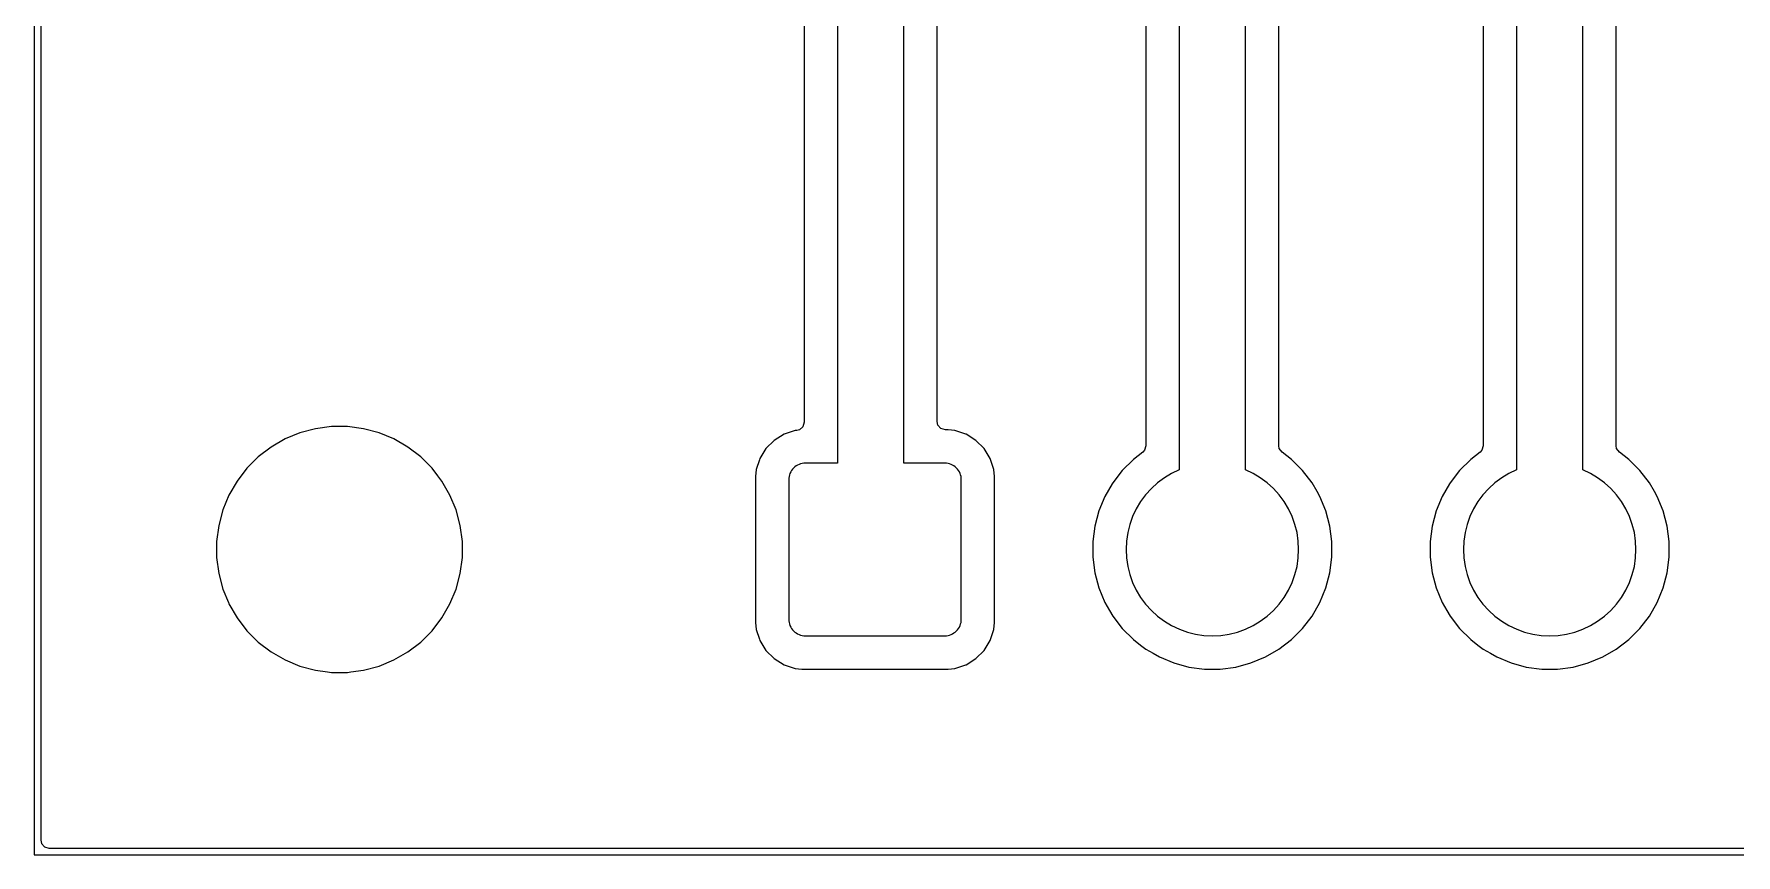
# Model space of a CAD drawing. Header units: metres. Extents: x 85.4 to 154.6, y -104.6 to -40.4.
# Drawn here: x 85.4 to 111.03, y -104.6 to -92.24 of the extents above; entities that cross this region are included whole.
import ezdxf

# ---------------------------------------------------------------- set-up
doc = ezdxf.new("R2010")
doc.units = ezdxf.units.M

msp = doc.modelspace()

# ---------------------------------------------------------------- linework, layer by layer
for points in [[(85.4, -40.401), (85.4, -104.599), (85.4, -104.6), (85.4, -104.6), (85.4, -104.6), (85.4, -104.6), (85.4, -104.6), (85.4, -104.6), (85.4, -104.6), (85.4, -104.6), (85.4, -104.6), (85.4, -104.6), (85.4, -104.6), (85.4, -104.6), (85.4, -104.6), (85.4, -104.6), (85.4, -104.6), (85.4, -104.6), (85.4, -104.6), (85.4, -104.6), (85.4, -104.6), (85.4, -104.6), (85.4, -104.6), (85.4, -104.6), (85.4, -104.6), (85.4, -104.6), (85.4, -104.6), (85.4, -104.6), (85.4, -104.6), (85.4, -104.6), (85.4, -104.6), (85.4, -104.6), (85.4, -104.6), (85.4, -104.6), (85.4, -104.6), (85.4, -104.6), (85.4, -104.6), (85.4, -104.6), (85.4, -104.6), (85.4, -104.6), (85.4, -104.6), (85.4, -104.6), (85.4, -104.6), (85.4, -104.6), (85.4, -104.6), (85.4, -104.6), (85.4, -104.6), (85.4, -104.6), (85.4, -104.6), (85.4, -104.6), (85.4, -104.6), (85.4, -104.6), (85.4, -104.6), (85.4, -104.6), (85.4, -104.6), (85.4, -104.6), (85.4, -104.6), (85.4, -104.6), (85.4, -104.6), (85.4, -104.6), (85.4, -104.6), (85.4, -104.6), (85.4, -104.6), (85.4, -104.6), (85.4, -104.6), (85.401, -104.6), (154.599, -104.6)], [(85.501, -40.625), (85.501, -104.375), (85.512, -104.427), (85.558, -104.479), (85.625, -104.499), (154.375, -104.499), (154.427, -104.488), (154.479, -104.442), (154.499, -104.375), (154.499, -40.625), (154.488, -40.573), (154.442, -40.521), (154.375, -40.501), (85.625, -40.501), (85.573, -40.512), (85.521, -40.558), (85.501, -40.625)], [(107.224, -88.191), (107.224, -98.437), (107.204, -98.504), (107.176, -98.535), (107.035, -98.643), (107.035, -98.643), (107.035, -98.643), (107.035, -98.643), (107.035, -98.643), (107.035, -98.643), (107.035, -98.643), (107.035, -98.643), (107.035, -98.643), (107.035, -98.643), (107.035, -98.643), (107.035, -98.643), (107.035, -98.643), (107.035, -98.643), (107.035, -98.643), (107.035, -98.643), (106.868, -98.81), (106.868, -98.81), (106.868, -98.81), (106.868, -98.81), (106.868, -98.81), (106.868, -98.81), (106.868, -98.81), (106.868, -98.81), (106.868, -98.81), (106.868, -98.81), (106.868, -98.81), (106.868, -98.81), (106.868, -98.81), (106.868, -98.81), (106.868, -98.81), (106.868, -98.81), (106.724, -98.997), (106.724, -98.997), (106.724, -98.997), (106.724, -98.997), (106.724, -98.997), (106.724, -98.997), (106.724, -98.997), (106.724, -98.997), (106.724, -98.997), (106.724, -98.997), (106.724, -98.997), (106.724, -98.997), (106.724, -98.997), (106.724, -98.997), (106.724, -98.997), (106.724, -98.997), (106.724, -98.997), (106.724, -98.997), (106.724, -98.997), (106.724, -98.997), (106.717, -99.011), (106.606, -99.202), (106.606, -99.202), (106.606, -99.202), (106.606, -99.202), (106.606, -99.202), (106.606, -99.202), (106.606, -99.202), (106.606, -99.202), (106.606, -99.202), (106.606, -99.202), (106.606, -99.202), (106.606, -99.202), (106.606, -99.202), (106.606, -99.202), (106.606, -99.202), (106.516, -99.42), (106.516, -99.42), (106.516, -99.42), (106.516, -99.42), (106.516, -99.42), (106.516, -99.42), (106.516, -99.42), (106.516, -99.42), (106.455, -99.648), (106.455, -99.648), (106.455, -99.648), (106.455, -99.648), (106.455, -99.648), (106.455, -99.648), (106.455, -99.648), (106.455, -99.648), (106.424, -99.882), (106.424, -99.882), (106.424, -99.882), (106.424, -99.882), (106.424, -99.882), (106.424, -99.882), (106.424, -99.882), (106.424, -99.882), (106.424, -99.882), (106.424, -99.882), (106.424, -99.882), (106.424, -99.882), (106.424, -99.882), (106.424, -99.882), (106.424, -99.882), (106.424, -99.882), (106.424, -100.118), (106.424, -100.118), (106.424, -100.118), (106.424, -100.118), (106.424, -100.118), (106.424, -100.118), (106.424, -100.118), (106.424, -100.118), (106.424, -100.118), (106.424, -100.118), (106.424, -100.118), (106.424, -100.118), (106.424, -100.118), (106.424, -100.118), (106.424, -100.118), (106.424, -100.118), (106.455, -100.352), (106.455, -100.352), (106.455, -100.352), (106.455, -100.352), (106.455, -100.352), (106.455, -100.352), (106.455, -100.352), (106.455, -100.352), (106.516, -100.58), (106.516, -100.58), (106.516, -100.58), (106.516, -100.58), (106.516, -100.58), (106.516, -100.58), (106.516, -100.58), (106.516, -100.58), (106.606, -100.798), (106.606, -100.798), (106.606, -100.798), (106.606, -100.798), (106.606, -100.798), (106.606, -100.798), (106.606, -100.798), (106.606, -100.798), (106.606, -100.798), (106.606, -100.798), (106.606, -100.798), (106.606, -100.798), (106.606, -100.798), (106.606, -100.798), (106.606, -100.798), (106.677, -100.921), (106.724, -101.003), (106.724, -101.003), (106.724, -101.003), (106.724, -101.003), (106.724, -101.003), (106.724, -101.003), (106.724, -101.003), (106.724, -101.003), (106.724, -101.003), (106.724, -101.003), (106.724, -101.003), (106.724, -101.003), (106.724, -101.003), (106.724, -101.003), (106.724, -101.003), (106.868, -101.19), (106.868, -101.19), (106.868, -101.19), (106.868, -101.19), (106.868, -101.19), (106.868, -101.19), (106.868, -101.19), (106.868, -101.19), (106.868, -101.19), (106.868, -101.19), (106.868, -101.19), (106.868, -101.19), (106.868, -101.19), (106.868, -101.19), (106.868, -101.19), (106.868, -101.19), (107.035, -101.357), (107.035, -101.357), (107.035, -101.357), (107.035, -101.357), (107.035, -101.357), (107.035, -101.357), (107.035, -101.357), (107.035, -101.357), (107.035, -101.357), (107.035, -101.357), (107.035, -101.357), (107.035, -101.357), (107.035, -101.357), (107.035, -101.357), (107.035, -101.357), (107.035, -101.357), (107.145, -101.441), (107.222, -101.501), (107.222, -101.501), (107.222, -101.501), (107.222, -101.501), (107.222, -101.501), (107.222, -101.501), (107.222, -101.501), (107.222, -101.501), (107.331, -101.563), (107.427, -101.619), (107.427, -101.619), (107.427, -101.619), (107.427, -101.619), (107.427, -101.619), (107.427, -101.619), (107.427, -101.619), (107.427, -101.619), (107.427, -101.619), (107.427, -101.619), (107.427, -101.619), (107.645, -101.709), (107.645, -101.709), (107.645, -101.709), (107.645, -101.709), (107.645, -101.709), (107.645, -101.709), (107.645, -101.709), (107.645, -101.709), (107.873, -101.77), (107.873, -101.77), (107.873, -101.77), (107.873, -101.77), (107.873, -101.77), (107.873, -101.77), (107.873, -101.77), (107.873, -101.77), (108.107, -101.801), (108.107, -101.801), (108.107, -101.801), (108.107, -101.801), (108.107, -101.801), (108.107, -101.801), (108.107, -101.801), (108.107, -101.801), (108.343, -101.801), (108.343, -101.801), (108.343, -101.801), (108.343, -101.801), (108.343, -101.801), (108.343, -101.801), (108.343, -101.801), (108.343, -101.801), (108.577, -101.77), (108.577, -101.77), (108.577, -101.77), (108.577, -101.77), (108.577, -101.77), (108.577, -101.77), (108.577, -101.77), (108.577, -101.77), (108.805, -101.709), (108.805, -101.709), (108.805, -101.709), (108.805, -101.709), (108.805, -101.709), (108.805, -101.709), (108.805, -101.709), (108.805, -101.709), (109.023, -101.619), (109.023, -101.619), (109.023, -101.619), (109.023, -101.619), (109.023, -101.619), (109.023, -101.619), (109.023, -101.619), (109.023, -101.619), (109.228, -101.501), (109.228, -101.501), (109.228, -101.501), (109.228, -101.501), (109.228, -101.501), (109.228, -101.501), (109.228, -101.501), (109.228, -101.501), (109.415, -101.357), (109.415, -101.357), (109.415, -101.357), (109.415, -101.357), (109.415, -101.357), (109.415, -101.357), (109.415, -101.357), (109.415, -101.357), (109.582, -101.19), (109.582, -101.19), (109.582, -101.19), (109.582, -101.19), (109.582, -101.19), (109.582, -101.19), (109.582, -101.19), (109.582, -101.19), (109.726, -101.003), (109.726, -101.003), (109.726, -101.003), (109.726, -101.003), (109.726, -101.003), (109.726, -101.003), (109.726, -101.003), (109.726, -101.003), (109.844, -100.798), (109.844, -100.798), (109.844, -100.798), (109.844, -100.798), (109.844, -100.798), (109.844, -100.798), (109.844, -100.798), (109.844, -100.798), (109.934, -100.58), (109.934, -100.58), (109.934, -100.58), (109.934, -100.58), (109.934, -100.58), (109.934, -100.58), (109.934, -100.58), (109.934, -100.58), (109.995, -100.352), (109.995, -100.352), (109.995, -100.352), (109.995, -100.352), (109.995, -100.352), (109.995, -100.352), (109.995, -100.352), (109.995, -100.352), (110.026, -100.118), (110.026, -100.118), (110.026, -100.118), (110.026, -100.118), (110.026, -100.118), (110.026, -100.118), (110.026, -100.118), (110.026, -100.118), (110.026, -99.882), (110.026, -99.882), (110.026, -99.882), (110.026, -99.882), (110.026, -99.882), (110.026, -99.882), (110.026, -99.882), (110.026, -99.882), (109.995, -99.648), (109.995, -99.648), (109.995, -99.648), (109.995, -99.648), (109.995, -99.648), (109.995, -99.648), (109.995, -99.648), (109.995, -99.648), (109.934, -99.42), (109.934, -99.42), (109.934, -99.42), (109.934, -99.42), (109.934, -99.42), (109.934, -99.42), (109.934, -99.42), (109.934, -99.42), (109.844, -99.202), (109.844, -99.202), (109.844, -99.202), (109.844, -99.202), (109.844, -99.202), (109.844, -99.202), (109.844, -99.202), (109.844, -99.202), (109.844, -99.202), (109.844, -99.202), (109.802, -99.129), (109.726, -98.997), (109.726, -98.997), (109.726, -98.997), (109.726, -98.997), (109.726, -98.997), (109.726, -98.997), (109.726, -98.997), (109.726, -98.997), (109.582, -98.81), (109.582, -98.81), (109.582, -98.81), (109.582, -98.81), (109.582, -98.81), (109.582, -98.81), (109.582, -98.81), (109.582, -98.81), (109.582, -98.81), (109.582, -98.81), (109.582, -98.81), (109.582, -98.81), (109.582, -98.81), (109.582, -98.81), (109.582, -98.81), (109.415, -98.643), (109.415, -98.643), (109.415, -98.643), (109.415, -98.643), (109.415, -98.643), (109.415, -98.643), (109.415, -98.643), (109.415, -98.643), (109.415, -98.643), (109.415, -98.643), (109.415, -98.643), (109.415, -98.643), (109.415, -98.643), (109.415, -98.643), (109.415, -98.643), (109.415, -98.643), (109.274, -98.535), (109.233, -98.479), (109.226, -98.437), (109.226, -87.626)], [(107.725, -87.932), (107.725, -98.8), (107.725, -98.8), (107.725, -98.8), (107.725, -98.8), (107.725, -98.8), (107.725, -98.8), (107.725, -98.8), (107.725, -98.8), (107.725, -98.8), (107.725, -98.8), (107.725, -98.8), (107.725, -98.8), (107.725, -98.8), (107.725, -98.8), (107.725, -98.8), (107.725, -98.8), (107.725, -98.8), (107.725, -98.8), (107.725, -98.8), (107.725, -98.8), (107.725, -98.8), (107.725, -98.8), (107.725, -98.8), (107.725, -98.8), (107.725, -98.8), (107.725, -98.8), (107.725, -98.8), (107.725, -98.8), (107.725, -98.8), (107.725, -98.8), (107.725, -98.8), (107.725, -98.8), (107.725, -98.8), (107.725, -98.801), (107.725, -98.801), (107.725, -98.801), (107.725, -98.801), (107.725, -98.801), (107.725, -98.801), (107.725, -98.801), (107.725, -98.801), (107.725, -98.801), (107.725, -98.801), (107.725, -98.801), (107.725, -98.801), (107.725, -98.801), (107.725, -98.801), (107.725, -98.801), (107.725, -98.801), (107.725, -98.801), (107.725, -98.801), (107.725, -98.801), (107.725, -98.801), (107.725, -98.801), (107.725, -98.801), (107.725, -98.801), (107.725, -98.801), (107.725, -98.801), (107.725, -98.801), (107.725, -98.801), (107.725, -98.801), (107.725, -98.801), (107.725, -98.801), (107.725, -98.801), (107.725, -98.801), (107.725, -98.801), (107.725, -98.801), (107.725, -98.801), (107.725, -98.801), (107.725, -98.801), (107.725, -98.801), (107.725, -98.801), (107.725, -98.801), (107.725, -98.801), (107.612, -98.854), (107.503, -98.92), (107.401, -98.995), (107.306, -99.081), (107.22, -99.176), (107.145, -99.278), (107.079, -99.387), (107.024, -99.503), (106.981, -99.623), (106.95, -99.746), (106.932, -99.873), (106.926, -100), (106.932, -100.127), (106.95, -100.254), (106.981, -100.377), (107.024, -100.497), (107.079, -100.613), (107.145, -100.722), (107.22, -100.824), (107.306, -100.919), (107.401, -101.005), (107.503, -101.08), (107.612, -101.146), (107.728, -101.201), (107.848, -101.244), (107.971, -101.275), (108.098, -101.293), (108.225, -101.299), (108.352, -101.293), (108.479, -101.275), (108.602, -101.244), (108.722, -101.201), (108.838, -101.146), (108.947, -101.08), (109.049, -101.005), (109.144, -100.919), (109.23, -100.824), (109.305, -100.722), (109.371, -100.613), (109.426, -100.497), (109.469, -100.377), (109.5, -100.254), (109.518, -100.127), (109.524, -100), (109.518, -99.873), (109.5, -99.746), (109.469, -99.623), (109.426, -99.503), (109.371, -99.387), (109.305, -99.278), (109.23, -99.176), (109.144, -99.081), (109.049, -98.995), (108.947, -98.92), (108.838, -98.854), (108.725, -98.801), (108.725, -98.801), (108.725, -98.801), (108.725, -98.801), (108.725, -98.801), (108.725, -98.801), (108.725, -98.801), (108.725, -98.801), (108.725, -98.801), (108.725, -98.801), (108.725, -98.801), (108.725, -98.801), (108.725, -98.801), (108.725, -98.801), (108.725, -98.801), (108.725, -98.801), (108.725, -98.801), (108.725, -98.801), (108.725, -98.801), (108.725, -98.801), (108.725, -98.801), (108.725, -98.801), (108.725, -98.801), (108.725, -98.801), (108.725, -98.801), (108.725, -98.801), (108.725, -98.801), (108.725, -98.801), (108.725, -98.801), (108.725, -98.801), (108.725, -98.801), (108.725, -98.801), (108.725, -98.801), (108.725, -98.801), (108.725, -98.801), (108.725, -98.801), (108.725, -98.801), (108.725, -98.801), (108.725, -98.801), (108.725, -98.801), (108.725, -98.801), (108.725, -98.8), (108.725, -98.8), (108.725, -98.8), (108.725, -98.8), (108.725, -98.8), (108.725, -98.8), (108.725, -98.8), (108.725, -98.8), (108.725, -98.8), (108.725, -98.8), (108.725, -98.8), (108.725, -98.8), (108.725, -98.8), (108.725, -98.8), (108.725, -98.8), (108.725, -98.8), (108.725, -98.8), (108.725, -98.8), (108.725, -98.8), (108.725, -98.8), (108.725, -98.8), (108.725, -98.8), (108.725, -98.8), (108.725, -98.8), (108.725, -98.8), (108.725, -98.8), (108.725, -98.8), (108.725, -98.8), (108.725, -98.8), (108.725, -98.8), (108.725, -98.8), (108.725, -98.8), (108.725, -98.8), (108.725, -87.725)], [(102.144, -88.611), (102.144, -98.437), (102.124, -98.504), (102.096, -98.535), (101.955, -98.643), (101.955, -98.643), (101.955, -98.643), (101.955, -98.643), (101.955, -98.643), (101.955, -98.643), (101.955, -98.643), (101.955, -98.643), (101.955, -98.643), (101.955, -98.643), (101.955, -98.643), (101.955, -98.643), (101.955, -98.643), (101.955, -98.643), (101.955, -98.643), (101.955, -98.643), (101.788, -98.81), (101.788, -98.81), (101.788, -98.81), (101.788, -98.81), (101.788, -98.81), (101.788, -98.81), (101.788, -98.81), (101.788, -98.81), (101.788, -98.81), (101.788, -98.81), (101.788, -98.81), (101.788, -98.81), (101.788, -98.81), (101.788, -98.81), (101.788, -98.81), (101.788, -98.81), (101.644, -98.997), (101.644, -98.997), (101.644, -98.997), (101.644, -98.997), (101.644, -98.997), (101.644, -98.997), (101.644, -98.997), (101.644, -98.997), (101.644, -98.997), (101.644, -98.997), (101.644, -98.997), (101.644, -98.997), (101.644, -98.997), (101.644, -98.997), (101.644, -98.997), (101.644, -98.997), (101.644, -98.997), (101.644, -98.997), (101.644, -98.997), (101.644, -98.997), (101.637, -99.011), (101.526, -99.202), (101.526, -99.202), (101.526, -99.202), (101.526, -99.202), (101.526, -99.202), (101.526, -99.202), (101.526, -99.202), (101.526, -99.202), (101.526, -99.202), (101.526, -99.202), (101.526, -99.202), (101.526, -99.202), (101.526, -99.202), (101.526, -99.202), (101.526, -99.202), (101.436, -99.42), (101.436, -99.42), (101.436, -99.42), (101.436, -99.42), (101.436, -99.42), (101.436, -99.42), (101.436, -99.42), (101.436, -99.42), (101.375, -99.648), (101.375, -99.648), (101.375, -99.648), (101.375, -99.648), (101.375, -99.648), (101.375, -99.648), (101.375, -99.648), (101.375, -99.648), (101.344, -99.882), (101.344, -99.882), (101.344, -99.882), (101.344, -99.882), (101.344, -99.882), (101.344, -99.882), (101.344, -99.882), (101.344, -99.882), (101.344, -99.882), (101.344, -99.882), (101.344, -99.882), (101.344, -99.882), (101.344, -99.882), (101.344, -99.882), (101.344, -99.882), (101.344, -99.882), (101.344, -100.118), (101.344, -100.118), (101.344, -100.118), (101.344, -100.118), (101.344, -100.118), (101.344, -100.118), (101.344, -100.118), (101.344, -100.118), (101.344, -100.118), (101.344, -100.118), (101.344, -100.118), (101.344, -100.118), (101.344, -100.118), (101.344, -100.118), (101.344, -100.118), (101.344, -100.118), (101.375, -100.352), (101.375, -100.352), (101.375, -100.352), (101.375, -100.352), (101.375, -100.352), (101.375, -100.352), (101.375, -100.352), (101.375, -100.352), (101.436, -100.58), (101.436, -100.58), (101.436, -100.58), (101.436, -100.58), (101.436, -100.58), (101.436, -100.58), (101.436, -100.58), (101.436, -100.58), (101.526, -100.798), (101.526, -100.798), (101.526, -100.798), (101.526, -100.798), (101.526, -100.798), (101.526, -100.798), (101.526, -100.798), (101.526, -100.798), (101.526, -100.798), (101.526, -100.798), (101.526, -100.798), (101.526, -100.798), (101.526, -100.798), (101.526, -100.798), (101.526, -100.798), (101.597, -100.921), (101.644, -101.003), (101.644, -101.003), (101.644, -101.003), (101.644, -101.003), (101.644, -101.003), (101.644, -101.003), (101.644, -101.003), (101.644, -101.003), (101.644, -101.003), (101.644, -101.003), (101.644, -101.003), (101.644, -101.003), (101.644, -101.003), (101.644, -101.003), (101.644, -101.003), (101.788, -101.19), (101.788, -101.19), (101.788, -101.19), (101.788, -101.19), (101.788, -101.19), (101.788, -101.19), (101.788, -101.19), (101.788, -101.19), (101.788, -101.19), (101.788, -101.19), (101.788, -101.19), (101.788, -101.19), (101.788, -101.19), (101.788, -101.19), (101.788, -101.19), (101.788, -101.19), (101.955, -101.357), (101.955, -101.357), (101.955, -101.357), (101.955, -101.357), (101.955, -101.357), (101.955, -101.357), (101.955, -101.357), (101.955, -101.357), (101.955, -101.357), (101.955, -101.357), (101.955, -101.357), (101.955, -101.357), (101.955, -101.357), (101.955, -101.357), (101.955, -101.357), (101.955, -101.357), (102.065, -101.441), (102.142, -101.501), (102.142, -101.501), (102.142, -101.501), (102.142, -101.501), (102.142, -101.501), (102.142, -101.501), (102.142, -101.501), (102.142, -101.501), (102.251, -101.563), (102.347, -101.619), (102.347, -101.619), (102.347, -101.619), (102.347, -101.619), (102.347, -101.619), (102.347, -101.619), (102.347, -101.619), (102.347, -101.619), (102.347, -101.619), (102.347, -101.619), (102.347, -101.619), (102.565, -101.709), (102.565, -101.709), (102.565, -101.709), (102.565, -101.709), (102.565, -101.709), (102.565, -101.709), (102.565, -101.709), (102.565, -101.709), (102.793, -101.77), (102.793, -101.77), (102.793, -101.77), (102.793, -101.77), (102.793, -101.77), (102.793, -101.77), (102.793, -101.77), (102.793, -101.77), (103.027, -101.801), (103.027, -101.801), (103.027, -101.801), (103.027, -101.801), (103.027, -101.801), (103.027, -101.801), (103.027, -101.801), (103.027, -101.801), (103.263, -101.801), (103.263, -101.801), (103.263, -101.801), (103.263, -101.801), (103.263, -101.801), (103.263, -101.801), (103.263, -101.801), (103.263, -101.801), (103.497, -101.77), (103.497, -101.77), (103.497, -101.77), (103.497, -101.77), (103.497, -101.77), (103.497, -101.77), (103.497, -101.77), (103.497, -101.77), (103.725, -101.709), (103.725, -101.709), (103.725, -101.709), (103.725, -101.709), (103.725, -101.709), (103.725, -101.709), (103.725, -101.709), (103.725, -101.709), (103.943, -101.619), (103.943, -101.619), (103.943, -101.619), (103.943, -101.619), (103.943, -101.619), (103.943, -101.619), (103.943, -101.619), (103.943, -101.619), (104.148, -101.501), (104.148, -101.501), (104.148, -101.501), (104.148, -101.501), (104.148, -101.501), (104.148, -101.501), (104.148, -101.501), (104.148, -101.501), (104.335, -101.357), (104.335, -101.357), (104.335, -101.357), (104.335, -101.357), (104.335, -101.357), (104.335, -101.357), (104.335, -101.357), (104.335, -101.357), (104.502, -101.19), (104.502, -101.19), (104.502, -101.19), (104.502, -101.19), (104.502, -101.19), (104.502, -101.19), (104.502, -101.19), (104.502, -101.19), (104.646, -101.003), (104.646, -101.003), (104.646, -101.003), (104.646, -101.003), (104.646, -101.003), (104.646, -101.003), (104.646, -101.003), (104.646, -101.003), (104.764, -100.798), (104.764, -100.798), (104.764, -100.798), (104.764, -100.798), (104.764, -100.798), (104.764, -100.798), (104.764, -100.798), (104.764, -100.798), (104.854, -100.58), (104.854, -100.58), (104.854, -100.58), (104.854, -100.58), (104.854, -100.58), (104.854, -100.58), (104.854, -100.58), (104.854, -100.58), (104.915, -100.352), (104.915, -100.352), (104.915, -100.352), (104.915, -100.352), (104.915, -100.352), (104.915, -100.352), (104.915, -100.352), (104.915, -100.352), (104.946, -100.118), (104.946, -100.118), (104.946, -100.118), (104.946, -100.118), (104.946, -100.118), (104.946, -100.118), (104.946, -100.118), (104.946, -100.118), (104.946, -99.882), (104.946, -99.882), (104.946, -99.882), (104.946, -99.882), (104.946, -99.882), (104.946, -99.882), (104.946, -99.882), (104.946, -99.882), (104.915, -99.648), (104.915, -99.648), (104.915, -99.648), (104.915, -99.648), (104.915, -99.648), (104.915, -99.648), (104.915, -99.648), (104.915, -99.648), (104.854, -99.42), (104.854, -99.42), (104.854, -99.42), (104.854, -99.42), (104.854, -99.42), (104.854, -99.42), (104.854, -99.42), (104.854, -99.42), (104.764, -99.202), (104.764, -99.202), (104.764, -99.202), (104.764, -99.202), (104.764, -99.202), (104.764, -99.202), (104.764, -99.202), (104.764, -99.202), (104.764, -99.202), (104.764, -99.202), (104.722, -99.129), (104.646, -98.997), (104.646, -98.997), (104.646, -98.997), (104.646, -98.997), (104.646, -98.997), (104.646, -98.997), (104.646, -98.997), (104.646, -98.997), (104.502, -98.81), (104.502, -98.81), (104.502, -98.81), (104.502, -98.81), (104.502, -98.81), (104.502, -98.81), (104.502, -98.81), (104.502, -98.81), (104.502, -98.81), (104.502, -98.81), (104.502, -98.81), (104.502, -98.81), (104.502, -98.81), (104.502, -98.81), (104.502, -98.81), (104.335, -98.643), (104.335, -98.643), (104.335, -98.643), (104.335, -98.643), (104.335, -98.643), (104.335, -98.643), (104.335, -98.643), (104.335, -98.643), (104.335, -98.643), (104.335, -98.643), (104.335, -98.643), (104.335, -98.643), (104.335, -98.643), (104.335, -98.643), (104.335, -98.643), (104.335, -98.643), (104.194, -98.535), (104.153, -98.479), (104.146, -98.437), (104.146, -88.046)], [(102.645, -88.352), (102.645, -98.8), (102.645, -98.8), (102.645, -98.8), (102.645, -98.8), (102.645, -98.8), (102.645, -98.8), (102.645, -98.8), (102.645, -98.8), (102.645, -98.8), (102.645, -98.8), (102.645, -98.8), (102.645, -98.8), (102.645, -98.8), (102.645, -98.8), (102.645, -98.8), (102.645, -98.8), (102.645, -98.8), (102.645, -98.8), (102.645, -98.8), (102.645, -98.8), (102.645, -98.8), (102.645, -98.8), (102.645, -98.8), (102.645, -98.8), (102.645, -98.8), (102.645, -98.8), (102.645, -98.8), (102.645, -98.8), (102.645, -98.8), (102.645, -98.8), (102.645, -98.8), (102.645, -98.8), (102.645, -98.8), (102.645, -98.801), (102.645, -98.801), (102.645, -98.801), (102.645, -98.801), (102.645, -98.801), (102.645, -98.801), (102.645, -98.801), (102.645, -98.801), (102.645, -98.801), (102.645, -98.801), (102.645, -98.801), (102.645, -98.801), (102.645, -98.801), (102.645, -98.801), (102.645, -98.801), (102.645, -98.801), (102.645, -98.801), (102.645, -98.801), (102.645, -98.801), (102.645, -98.801), (102.645, -98.801), (102.645, -98.801), (102.645, -98.801), (102.645, -98.801), (102.645, -98.801), (102.645, -98.801), (102.645, -98.801), (102.645, -98.801), (102.645, -98.801), (102.645, -98.801), (102.645, -98.801), (102.645, -98.801), (102.645, -98.801), (102.645, -98.801), (102.645, -98.801), (102.645, -98.801), (102.645, -98.801), (102.645, -98.801), (102.645, -98.801), (102.645, -98.801), (102.645, -98.801), (102.532, -98.854), (102.423, -98.92), (102.321, -98.995), (102.226, -99.081), (102.14, -99.176), (102.065, -99.278), (101.999, -99.387), (101.944, -99.503), (101.901, -99.623), (101.87, -99.746), (101.852, -99.873), (101.846, -100), (101.852, -100.127), (101.87, -100.254), (101.901, -100.377), (101.944, -100.497), (101.999, -100.613), (102.065, -100.722), (102.14, -100.824), (102.226, -100.919), (102.321, -101.005), (102.423, -101.08), (102.532, -101.146), (102.648, -101.201), (102.768, -101.244), (102.891, -101.275), (103.018, -101.293), (103.145, -101.299), (103.272, -101.293), (103.399, -101.275), (103.522, -101.244), (103.642, -101.201), (103.758, -101.146), (103.867, -101.08), (103.969, -101.005), (104.064, -100.919), (104.15, -100.824), (104.225, -100.722), (104.291, -100.613), (104.346, -100.497), (104.389, -100.377), (104.42, -100.254), (104.438, -100.127), (104.444, -100), (104.438, -99.873), (104.42, -99.746), (104.389, -99.623), (104.346, -99.503), (104.291, -99.387), (104.225, -99.278), (104.15, -99.176), (104.064, -99.081), (103.969, -98.995), (103.867, -98.92), (103.758, -98.854), (103.645, -98.801), (103.645, -98.801), (103.645, -98.801), (103.645, -98.801), (103.645, -98.801), (103.645, -98.801), (103.645, -98.801), (103.645, -98.801), (103.645, -98.801), (103.645, -98.801), (103.645, -98.801), (103.645, -98.801), (103.645, -98.801), (103.645, -98.801), (103.645, -98.801), (103.645, -98.801), (103.645, -98.801), (103.645, -98.801), (103.645, -98.801), (103.645, -98.801), (103.645, -98.801), (103.645, -98.801), (103.645, -98.801), (103.645, -98.801), (103.645, -98.801), (103.645, -98.801), (103.645, -98.801), (103.645, -98.801), (103.645, -98.801), (103.645, -98.801), (103.645, -98.801), (103.645, -98.801), (103.645, -98.801), (103.645, -98.801), (103.645, -98.801), (103.645, -98.801), (103.645, -98.801), (103.645, -98.801), (103.645, -98.801), (103.645, -98.801), (103.645, -98.801), (103.645, -98.8), (103.645, -98.8), (103.645, -98.8), (103.645, -98.8), (103.645, -98.8), (103.645, -98.8), (103.645, -98.8), (103.645, -98.8), (103.645, -98.8), (103.645, -98.8), (103.645, -98.8), (103.645, -98.8), (103.645, -98.8), (103.645, -98.8), (103.645, -98.8), (103.645, -98.8), (103.645, -98.8), (103.645, -98.8), (103.645, -98.8), (103.645, -98.8), (103.645, -98.8), (103.645, -98.8), (103.645, -98.8), (103.645, -98.8), (103.645, -98.8), (103.645, -98.8), (103.645, -98.8), (103.645, -98.8), (103.645, -98.8), (103.645, -98.8), (103.645, -98.8), (103.645, -98.8), (103.645, -98.8), (103.645, -88.145)], [(96.999, -89.466), (96.999, -98.084), (96.979, -98.151), (96.927, -98.196), (96.888, -98.207), (96.862, -98.21), (96.862, -98.21), (96.862, -98.21), (96.862, -98.21), (96.862, -98.21), (96.862, -98.21), (96.862, -98.21), (96.862, -98.21), (96.862, -98.21), (96.862, -98.21), (96.862, -98.21), (96.862, -98.21), (96.862, -98.21), (96.862, -98.21), (96.862, -98.21), (96.696, -98.265), (96.695, -98.265), (96.695, -98.265), (96.695, -98.265), (96.695, -98.265), (96.695, -98.265), (96.695, -98.265), (96.695, -98.265), (96.695, -98.265), (96.695, -98.265), (96.695, -98.265), (96.695, -98.265), (96.695, -98.265), (96.695, -98.265), (96.695, -98.265), (96.695, -98.265), (96.695, -98.265), (96.695, -98.265), (96.695, -98.265), (96.695, -98.265), (96.695, -98.265), (96.695, -98.265), (96.546, -98.357), (96.546, -98.357), (96.546, -98.357), (96.546, -98.357), (96.546, -98.357), (96.546, -98.357), (96.546, -98.357), (96.546, -98.357), (96.546, -98.357), (96.546, -98.357), (96.546, -98.357), (96.546, -98.357), (96.546, -98.357), (96.546, -98.357), (96.422, -98.481), (96.422, -98.481), (96.422, -98.481), (96.422, -98.481), (96.422, -98.481), (96.422, -98.481), (96.422, -98.481), (96.422, -98.481), (96.422, -98.481), (96.422, -98.481), (96.422, -98.481), (96.422, -98.481), (96.422, -98.481), (96.422, -98.481), (96.33, -98.63), (96.33, -98.63), (96.33, -98.63), (96.33, -98.63), (96.33, -98.63), (96.33, -98.63), (96.33, -98.63), (96.33, -98.63), (96.33, -98.63), (96.33, -98.63), (96.33, -98.63), (96.33, -98.631), (96.33, -98.631), (96.33, -98.631), (96.33, -98.631), (96.33, -98.631), (96.33, -98.631), (96.33, -98.631), (96.33, -98.631), (96.33, -98.631), (96.33, -98.631), (96.33, -98.631), (96.323, -98.65), (96.275, -98.797), (96.275, -98.797), (96.275, -98.797), (96.275, -98.797), (96.275, -98.797), (96.275, -98.797), (96.275, -98.797), (96.275, -98.797), (96.275, -98.797), (96.275, -98.797), (96.275, -98.797), (96.275, -98.797), (96.275, -98.797), (96.275, -98.797), (96.275, -98.797), (96.264, -98.9), (96.264, -98.9), (96.264, -98.9), (96.264, -98.9), (96.264, -98.9), (96.264, -98.9), (96.264, -98.9), (96.264, -98.9), (96.264, -101.1), (96.264, -101.1), (96.264, -101.1), (96.264, -101.1), (96.264, -101.1), (96.264, -101.1), (96.264, -101.1), (96.264, -101.1), (96.264, -101.1), (96.264, -101.1), (96.264, -101.1), (96.264, -101.1), (96.264, -101.1), (96.264, -101.1), (96.264, -101.1), (96.275, -101.203), (96.275, -101.203), (96.275, -101.203), (96.275, -101.203), (96.275, -101.203), (96.275, -101.203), (96.275, -101.203), (96.275, -101.203), (96.275, -101.203), (96.275, -101.203), (96.275, -101.203), (96.275, -101.203), (96.275, -101.203), (96.275, -101.203), (96.275, -101.203), (96.323, -101.35), (96.33, -101.369), (96.33, -101.37), (96.33, -101.37), (96.33, -101.37), (96.33, -101.37), (96.33, -101.37), (96.33, -101.37), (96.33, -101.37), (96.33, -101.37), (96.33, -101.37), (96.33, -101.37), (96.33, -101.37), (96.33, -101.37), (96.33, -101.37), (96.422, -101.519), (96.422, -101.519), (96.422, -101.519), (96.422, -101.519), (96.422, -101.519), (96.422, -101.519), (96.422, -101.519), (96.422, -101.519), (96.422, -101.519), (96.422, -101.519), (96.422, -101.519), (96.422, -101.519), (96.422, -101.519), (96.422, -101.519), (96.546, -101.643), (96.546, -101.643), (96.546, -101.643), (96.546, -101.643), (96.546, -101.643), (96.546, -101.643), (96.546, -101.643), (96.546, -101.643), (96.546, -101.643), (96.546, -101.643), (96.546, -101.643), (96.546, -101.643), (96.546, -101.643), (96.546, -101.643), (96.695, -101.735), (96.695, -101.735), (96.695, -101.735), (96.695, -101.735), (96.695, -101.735), (96.695, -101.735), (96.695, -101.735), (96.695, -101.735), (96.695, -101.735), (96.695, -101.735), (96.695, -101.735), (96.695, -101.735), (96.695, -101.735), (96.696, -101.735), (96.862, -101.79), (96.862, -101.79), (96.862, -101.79), (96.862, -101.79), (96.862, -101.79), (96.862, -101.79), (96.862, -101.79), (96.862, -101.79), (96.862, -101.79), (96.862, -101.79), (96.862, -101.79), (96.862, -101.79), (96.862, -101.79), (96.862, -101.79), (96.965, -101.801), (96.965, -101.801), (96.965, -101.801), (96.965, -101.801), (96.965, -101.801), (96.965, -101.801), (96.965, -101.801), (96.965, -101.801), (99.165, -101.801), (99.165, -101.801), (99.165, -101.801), (99.165, -101.801), (99.165, -101.801), (99.165, -101.801), (99.165, -101.801), (99.165, -101.801), (99.268, -101.79), (99.268, -101.79), (99.268, -101.79), (99.268, -101.79), (99.268, -101.79), (99.268, -101.79), (99.268, -101.79), (99.268, -101.79), (99.268, -101.79), (99.268, -101.79), (99.268, -101.79), (99.268, -101.79), (99.268, -101.79), (99.268, -101.79), (99.434, -101.735), (99.435, -101.735), (99.435, -101.735), (99.435, -101.735), (99.435, -101.735), (99.435, -101.735), (99.435, -101.735), (99.435, -101.735), (99.435, -101.735), (99.435, -101.735), (99.435, -101.735), (99.435, -101.735), (99.435, -101.735), (99.435, -101.735), (99.584, -101.643), (99.584, -101.643), (99.584, -101.643), (99.584, -101.643), (99.584, -101.643), (99.584, -101.643), (99.584, -101.643), (99.584, -101.643), (99.584, -101.643), (99.584, -101.643), (99.584, -101.643), (99.584, -101.643), (99.584, -101.643), (99.584, -101.643), (99.708, -101.519), (99.708, -101.519), (99.708, -101.519), (99.708, -101.519), (99.708, -101.519), (99.708, -101.519), (99.708, -101.519), (99.708, -101.519), (99.708, -101.519), (99.708, -101.519), (99.708, -101.519), (99.708, -101.519), (99.708, -101.519), (99.708, -101.519), (99.8, -101.37), (99.8, -101.37), (99.8, -101.37), (99.8, -101.37), (99.8, -101.37), (99.8, -101.37), (99.8, -101.37), (99.8, -101.37), (99.8, -101.37), (99.8, -101.37), (99.8, -101.37), (99.8, -101.37), (99.8, -101.37), (99.8, -101.369), (99.855, -101.203), (99.855, -101.203), (99.855, -101.203), (99.855, -101.203), (99.855, -101.203), (99.855, -101.203), (99.855, -101.203), (99.855, -101.203), (99.855, -101.203), (99.855, -101.203), (99.855, -101.203), (99.855, -101.203), (99.855, -101.203), (99.855, -101.203), (99.866, -101.1), (99.866, -101.1), (99.866, -101.1), (99.866, -101.1), (99.866, -101.1), (99.866, -101.1), (99.866, -101.1), (99.866, -101.1), (99.866, -98.9), (99.866, -98.9), (99.866, -98.9), (99.866, -98.9), (99.866, -98.9), (99.866, -98.9), (99.866, -98.9), (99.866, -98.9), (99.855, -98.797), (99.855, -98.797), (99.855, -98.797), (99.855, -98.797), (99.855, -98.797), (99.855, -98.797), (99.855, -98.797), (99.855, -98.797), (99.855, -98.797), (99.855, -98.797), (99.855, -98.797), (99.855, -98.797), (99.855, -98.797), (99.855, -98.797), (99.8, -98.631), (99.8, -98.631), (99.8, -98.631), (99.8, -98.631), (99.8, -98.631), (99.8, -98.631), (99.8, -98.63), (99.8, -98.63), (99.8, -98.63), (99.8, -98.63), (99.8, -98.63), (99.8, -98.63), (99.8, -98.63), (99.8, -98.63), (99.708, -98.481), (99.708, -98.481), (99.708, -98.481), (99.708, -98.481), (99.708, -98.481), (99.708, -98.481), (99.708, -98.481), (99.708, -98.481), (99.708, -98.481), (99.708, -98.481), (99.708, -98.481), (99.708, -98.481), (99.708, -98.481), (99.708, -98.481), (99.584, -98.357), (99.584, -98.357), (99.584, -98.357), (99.584, -98.357), (99.584, -98.357), (99.584, -98.357), (99.584, -98.357), (99.584, -98.357), (99.584, -98.357), (99.584, -98.357), (99.584, -98.357), (99.584, -98.357), (99.584, -98.357), (99.584, -98.357), (99.435, -98.265), (99.435, -98.265), (99.435, -98.265), (99.435, -98.265), (99.435, -98.265), (99.435, -98.265), (99.435, -98.265), (99.435, -98.265), (99.435, -98.265), (99.435, -98.265), (99.435, -98.265), (99.435, -98.265), (99.435, -98.265), (99.434, -98.265), (99.268, -98.21), (99.268, -98.21), (99.268, -98.21), (99.268, -98.21), (99.268, -98.21), (99.268, -98.21), (99.268, -98.21), (99.268, -98.21), (99.268, -98.21), (99.268, -98.21), (99.268, -98.21), (99.268, -98.21), (99.268, -98.21), (99.268, -98.21), (99.268, -98.21), (99.268, -98.21), (99.165, -98.199), (99.165, -98.199), (99.165, -98.199), (99.165, -98.199), (99.165, -98.199), (99.165, -98.199), (99.165, -98.199), (99.165, -98.199), (99.125, -98.199), (99.058, -98.179), (99.012, -98.127), (99.001, -98.075), (99.001, -88.901)], [(97.5, -89.207), (97.5, -98.7), (97.5, -98.7), (97.5, -98.7), (97.5, -98.7), (97.5, -98.7), (97.5, -98.7), (97.5, -98.7), (97.5, -98.7), (97.5, -98.7), (97.5, -98.7), (97.5, -98.7), (97.5, -98.7), (97.5, -98.7), (97.5, -98.7), (97.5, -98.7), (97.5, -98.7), (97.5, -98.7), (97.5, -98.7), (97.5, -98.7), (97.5, -98.7), (97.5, -98.7), (97.5, -98.7), (97.5, -98.7), (97.5, -98.7), (97.5, -98.7), (97.5, -98.7), (97.5, -98.7), (97.5, -98.7), (97.5, -98.7), (97.5, -98.7), (97.5, -98.7), (97.5, -98.7), (97.5, -98.7), (97.5, -98.7), (97.5, -98.7), (97.5, -98.7), (97.5, -98.7), (97.5, -98.7), (97.5, -98.7), (97.5, -98.7), (97.5, -98.7), (97.5, -98.7), (97.5, -98.7), (97.5, -98.7), (97.5, -98.7), (97.5, -98.7), (97.5, -98.7), (97.5, -98.7), (97.5, -98.7), (97.5, -98.7), (97.5, -98.7), (97.5, -98.7), (97.5, -98.7), (97.5, -98.7), (97.5, -98.7), (97.5, -98.7), (97.5, -98.7), (97.5, -98.7), (97.5, -98.7), (97.5, -98.7), (97.5, -98.7), (97.5, -98.7), (97.5, -98.7), (97.5, -98.7), (97.5, -98.7), (97.5, -98.7), (97.5, -98.7), (97.5, -98.7), (97.5, -98.7), (97.5, -98.701), (97.5, -98.701), (97.5, -98.701), (97.5, -98.701), (97.5, -98.701), (97.5, -98.701), (97.5, -98.701), (97.5, -98.701), (97.5, -98.701), (97.5, -98.701), (97.5, -98.701), (97.5, -98.701), (97.5, -98.701), (97.5, -98.701), (97.5, -98.701), (97.5, -98.701), (97.5, -98.701), (97.5, -98.701), (97.5, -98.701), (97.5, -98.701), (97.5, -98.701), (97.5, -98.701), (97.5, -98.701), (97.5, -98.701), (97.5, -98.701), (97.5, -98.701), (97.5, -98.701), (97.5, -98.701), (97.5, -98.701), (97.015, -98.701), (96.991, -98.702), (96.966, -98.705), (96.943, -98.711), (96.92, -98.719), (96.897, -98.73), (96.876, -98.743), (96.857, -98.757), (96.839, -98.774), (96.822, -98.792), (96.808, -98.811), (96.795, -98.832), (96.784, -98.855), (96.776, -98.878), (96.77, -98.901), (96.767, -98.926), (96.766, -98.95), (96.766, -101.05), (96.767, -101.074), (96.77, -101.099), (96.776, -101.122), (96.784, -101.145), (96.795, -101.168), (96.808, -101.189), (96.822, -101.208), (96.839, -101.226), (96.857, -101.243), (96.876, -101.257), (96.897, -101.27), (96.92, -101.281), (96.943, -101.289), (96.966, -101.295), (96.991, -101.298), (97.015, -101.299), (99.115, -101.299), (99.139, -101.298), (99.164, -101.295), (99.187, -101.289), (99.21, -101.281), (99.233, -101.27), (99.254, -101.257), (99.273, -101.243), (99.291, -101.226), (99.308, -101.208), (99.322, -101.189), (99.335, -101.168), (99.346, -101.145), (99.354, -101.122), (99.36, -101.099), (99.363, -101.074), (99.364, -101.05), (99.364, -98.95), (99.363, -98.926), (99.36, -98.901), (99.354, -98.878), (99.346, -98.855), (99.335, -98.832), (99.322, -98.811), (99.308, -98.792), (99.291, -98.774), (99.273, -98.757), (99.254, -98.743), (99.233, -98.73), (99.21, -98.719), (99.187, -98.711), (99.164, -98.705), (99.139, -98.702), (99.115, -98.701), (98.5, -98.701), (98.5, -98.701), (98.5, -98.701), (98.5, -98.701), (98.5, -98.701), (98.5, -98.701), (98.5, -98.701), (98.5, -98.701), (98.5, -98.701), (98.5, -98.701), (98.5, -98.701), (98.5, -98.701), (98.5, -98.701), (98.5, -98.701), (98.5, -98.701), (98.5, -98.701), (98.5, -98.701), (98.5, -98.701), (98.5, -98.701), (98.5, -98.701), (98.5, -98.701), (98.5, -98.701), (98.5, -98.701), (98.5, -98.701), (98.5, -98.701), (98.5, -98.701), (98.5, -98.701), (98.5, -98.701), (98.5, -98.701), (98.5, -98.7), (98.5, -98.7), (98.5, -98.7), (98.5, -98.7), (98.5, -98.7), (98.5, -98.7), (98.5, -98.7), (98.5, -98.7), (98.5, -98.7), (98.5, -98.7), (98.5, -98.7), (98.5, -98.7), (98.5, -98.7), (98.5, -98.7), (98.5, -98.7), (98.5, -98.7), (98.5, -98.7), (98.5, -98.7), (98.5, -98.7), (98.5, -98.7), (98.5, -98.7), (98.5, -98.7), (98.5, -98.7), (98.5, -98.7), (98.5, -98.7), (98.5, -98.7), (98.5, -98.7), (98.5, -98.7), (98.5, -98.7), (98.5, -98.7), (98.5, -98.7), (98.5, -98.7), (98.5, -98.7), (98.5, -98.7), (98.5, -98.7), (98.5, -98.7), (98.5, -98.7), (98.5, -98.7), (98.5, -98.7), (98.5, -98.7), (98.5, -98.7), (98.5, -98.7), (98.5, -98.7), (98.5, -98.7), (98.5, -98.7), (98.5, -98.7), (98.5, -98.7), (98.5, -98.7), (98.5, -98.7), (98.5, -98.7), (98.5, -98.7), (98.5, -98.7), (98.5, -98.7), (98.5, -98.7), (98.5, -98.7), (98.5, -98.7), (98.5, -98.7), (98.5, -98.7), (98.5, -98.7), (98.5, -98.7), (98.5, -98.7), (98.5, -98.7), (98.5, -98.7), (98.5, -98.7), (98.5, -98.7), (98.5, -98.7), (98.5, -98.7), (98.5, -98.7), (98.5, -98.7), (98.5, -89)], [(88.149, -99.879), (88.149, -99.879), (88.149, -99.879), (88.149, -99.879), (88.149, -99.879), (88.149, -99.879), (88.149, -99.879), (88.149, -100.121), (88.149, -100.121), (88.149, -100.121), (88.149, -100.121), (88.149, -100.121), (88.149, -100.121), (88.149, -100.121), (88.149, -100.121), (88.181, -100.362), (88.181, -100.362), (88.181, -100.362), (88.181, -100.362), (88.181, -100.362), (88.181, -100.362), (88.181, -100.362), (88.181, -100.362), (88.243, -100.596), (88.243, -100.596), (88.243, -100.596), (88.243, -100.596), (88.243, -100.596), (88.243, -100.596), (88.243, -100.596), (88.243, -100.596), (88.327, -100.798), (88.336, -100.82), (88.336, -100.82), (88.336, -100.82), (88.336, -100.82), (88.336, -100.82), (88.336, -100.82), (88.336, -100.82), (88.336, -100.82), (88.458, -101.031), (88.458, -101.031), (88.458, -101.031), (88.458, -101.031), (88.458, -101.031), (88.458, -101.031), (88.458, -101.031), (88.458, -101.031), (88.458, -101.031), (88.458, -101.031), (88.458, -101.031), (88.458, -101.031), (88.458, -101.031), (88.458, -101.031), (88.458, -101.031), (88.605, -101.223), (88.605, -101.223), (88.605, -101.223), (88.605, -101.223), (88.605, -101.223), (88.605, -101.223), (88.605, -101.223), (88.605, -101.223), (88.605, -101.223), (88.605, -101.223), (88.605, -101.223), (88.605, -101.223), (88.605, -101.223), (88.605, -101.223), (88.605, -101.223), (88.605, -101.223), (88.777, -101.395), (88.777, -101.395), (88.777, -101.395), (88.777, -101.395), (88.777, -101.395), (88.777, -101.395), (88.777, -101.395), (88.777, -101.395), (88.777, -101.395), (88.777, -101.395), (88.777, -101.395), (88.777, -101.395), (88.777, -101.395), (88.777, -101.395), (88.777, -101.395), (88.969, -101.542), (88.969, -101.542), (88.969, -101.542), (88.969, -101.542), (88.969, -101.542), (88.969, -101.542), (88.969, -101.542), (88.969, -101.542), (89.18, -101.664), (89.18, -101.664), (89.18, -101.664), (89.18, -101.664), (89.18, -101.664), (89.18, -101.664), (89.18, -101.664), (89.18, -101.664), (89.404, -101.757), (89.404, -101.757), (89.404, -101.757), (89.404, -101.757), (89.404, -101.757), (89.404, -101.757), (89.404, -101.757), (89.404, -101.757), (89.638, -101.819), (89.638, -101.819), (89.638, -101.819), (89.638, -101.819), (89.638, -101.819), (89.638, -101.819), (89.638, -101.819), (89.638, -101.819), (89.819, -101.843), (89.879, -101.851), (89.879, -101.851), (89.879, -101.851), (89.879, -101.851), (89.879, -101.851), (89.879, -101.851), (89.879, -101.851), (89.879, -101.851), (90.121, -101.851), (90.121, -101.851), (90.121, -101.851), (90.121, -101.851), (90.121, -101.851), (90.121, -101.851), (90.121, -101.851), (90.121, -101.851), (90.169, -101.845), (90.362, -101.819), (90.362, -101.819), (90.362, -101.819), (90.362, -101.819), (90.362, -101.819), (90.362, -101.819), (90.362, -101.819), (90.362, -101.819), (90.596, -101.757), (90.596, -101.757), (90.596, -101.757), (90.596, -101.757), (90.596, -101.757), (90.596, -101.757), (90.596, -101.757), (90.596, -101.757), (90.82, -101.664), (90.82, -101.664), (90.82, -101.664), (90.82, -101.664), (90.82, -101.664), (90.82, -101.664), (90.82, -101.664), (90.82, -101.664), (91.031, -101.542), (91.031, -101.542), (91.031, -101.542), (91.031, -101.542), (91.031, -101.542), (91.031, -101.542), (91.031, -101.542), (91.031, -101.542), (91.223, -101.395), (91.223, -101.395), (91.223, -101.395), (91.223, -101.395), (91.223, -101.395), (91.223, -101.395), (91.223, -101.395), (91.223, -101.395), (91.395, -101.223), (91.395, -101.223), (91.395, -101.223), (91.395, -101.223), (91.395, -101.223), (91.395, -101.223), (91.395, -101.223), (91.395, -101.223), (91.542, -101.031), (91.542, -101.031), (91.542, -101.031), (91.542, -101.031), (91.542, -101.031), (91.542, -101.031), (91.542, -101.031), (91.542, -101.031), (91.664, -100.82), (91.664, -100.82), (91.664, -100.82), (91.664, -100.82), (91.664, -100.82), (91.664, -100.82), (91.664, -100.82), (91.664, -100.82), (91.757, -100.596), (91.757, -100.596), (91.757, -100.596), (91.757, -100.596), (91.757, -100.596), (91.757, -100.596), (91.757, -100.596), (91.757, -100.596), (91.819, -100.362), (91.819, -100.362), (91.819, -100.362), (91.819, -100.362), (91.819, -100.362), (91.819, -100.362), (91.819, -100.362), (91.819, -100.362), (91.851, -100.121), (91.851, -100.121), (91.851, -100.121), (91.851, -100.121), (91.851, -100.121), (91.851, -100.121), (91.851, -100.121), (91.851, -100.121), (91.851, -99.879), (91.851, -99.879), (91.851, -99.879), (91.851, -99.879), (91.851, -99.879), (91.851, -99.879), (91.851, -99.879), (91.851, -99.879), (91.819, -99.638), (91.819, -99.638), (91.819, -99.638), (91.819, -99.638), (91.819, -99.638), (91.819, -99.638), (91.819, -99.638), (91.819, -99.638), (91.757, -99.404), (91.757, -99.404), (91.757, -99.404), (91.757, -99.404), (91.757, -99.404), (91.757, -99.404), (91.757, -99.404), (91.757, -99.404), (91.664, -99.18), (91.664, -99.18), (91.664, -99.18), (91.664, -99.18), (91.664, -99.18), (91.664, -99.18), (91.664, -99.18), (91.664, -99.18), (91.542, -98.969), (91.542, -98.969), (91.542, -98.969), (91.542, -98.969), (91.542, -98.969), (91.542, -98.969), (91.542, -98.969), (91.542, -98.969), (91.481, -98.89), (91.395, -98.777), (91.395, -98.777), (91.395, -98.777), (91.395, -98.777), (91.395, -98.777), (91.395, -98.777), (91.395, -98.777), (91.395, -98.777), (91.395, -98.777), (91.395, -98.777), (91.395, -98.777), (91.395, -98.777), (91.395, -98.777), (91.395, -98.777), (91.395, -98.777), (91.395, -98.777), (91.223, -98.605), (91.223, -98.605), (91.223, -98.605), (91.223, -98.605), (91.223, -98.605), (91.223, -98.605), (91.223, -98.605), (91.223, -98.605), (91.223, -98.605), (91.223, -98.605), (91.223, -98.605), (91.223, -98.605), (91.223, -98.605), (91.223, -98.605), (91.223, -98.605), (91.223, -98.605), (91.031, -98.458), (91.031, -98.458), (91.031, -98.458), (91.031, -98.458), (91.031, -98.458), (91.031, -98.458), (91.031, -98.458), (91.031, -98.458), (91.031, -98.458), (91.031, -98.458), (91.031, -98.458), (91.031, -98.458), (91.031, -98.458), (91.031, -98.458), (90.82, -98.336), (90.82, -98.336), (90.82, -98.336), (90.82, -98.336), (90.82, -98.336), (90.82, -98.336), (90.82, -98.336), (90.82, -98.336), (90.82, -98.336), (90.82, -98.336), (90.82, -98.336), (90.82, -98.336), (90.82, -98.336), (90.82, -98.336), (90.82, -98.336), (90.596, -98.243), (90.596, -98.243), (90.596, -98.243), (90.596, -98.243), (90.596, -98.243), (90.596, -98.243), (90.596, -98.243), (90.596, -98.243), (90.362, -98.181), (90.362, -98.181), (90.362, -98.181), (90.362, -98.181), (90.362, -98.181), (90.362, -98.181), (90.362, -98.181), (90.362, -98.181), (90.121, -98.149), (90.121, -98.149), (90.121, -98.149), (90.121, -98.149), (90.121, -98.149), (90.121, -98.149), (90.121, -98.149), (90.121, -98.149), (89.879, -98.149), (89.879, -98.149), (89.879, -98.149), (89.879, -98.149), (89.879, -98.149), (89.879, -98.149), (89.879, -98.149), (89.879, -98.149), (89.638, -98.181), (89.638, -98.181), (89.638, -98.181), (89.638, -98.181), (89.638, -98.181), (89.638, -98.181), (89.638, -98.181), (89.638, -98.181), (89.404, -98.243), (89.404, -98.243), (89.404, -98.243), (89.404, -98.243), (89.404, -98.243), (89.404, -98.243), (89.404, -98.243), (89.404, -98.243), (89.18, -98.336), (89.18, -98.336), (89.18, -98.336), (89.18, -98.336), (89.18, -98.336), (89.18, -98.336), (89.18, -98.336), (89.18, -98.336), (89.18, -98.336), (89.18, -98.336), (89.18, -98.336), (89.18, -98.336), (89.18, -98.336), (89.18, -98.336), (89.18, -98.336), (88.969, -98.458), (88.969, -98.458), (88.969, -98.458), (88.969, -98.458), (88.969, -98.458), (88.969, -98.458), (88.969, -98.458), (88.969, -98.458), (88.777, -98.605), (88.777, -98.605), (88.777, -98.605), (88.777, -98.605), (88.777, -98.605), (88.777, -98.605), (88.777, -98.605), (88.777, -98.605), (88.777, -98.605), (88.777, -98.605), (88.777, -98.605), (88.777, -98.605), (88.777, -98.605), (88.777, -98.605), (88.777, -98.605), (88.777, -98.605), (88.605, -98.777), (88.605, -98.777), (88.605, -98.777), (88.605, -98.777), (88.605, -98.777), (88.605, -98.777), (88.605, -98.777), (88.605, -98.777), (88.605, -98.777), (88.605, -98.777), (88.605, -98.777), (88.605, -98.777), (88.605, -98.777), (88.605, -98.777), (88.605, -98.777), (88.605, -98.777), (88.458, -98.969), (88.458, -98.969), (88.458, -98.969), (88.458, -98.969), (88.458, -98.969), (88.458, -98.969), (88.458, -98.969), (88.458, -98.969), (88.336, -99.18), (88.336, -99.18), (88.336, -99.18), (88.336, -99.18), (88.336, -99.18), (88.336, -99.18), (88.336, -99.18), (88.336, -99.18), (88.336, -99.18), (88.336, -99.18), (88.336, -99.18), (88.336, -99.18), (88.336, -99.18), (88.336, -99.18), (88.336, -99.18), (88.243, -99.404), (88.243, -99.404), (88.243, -99.404), (88.243, -99.404), (88.243, -99.404), (88.243, -99.404), (88.243, -99.404), (88.243, -99.404), (88.181, -99.638), (88.181, -99.638), (88.181, -99.638), (88.181, -99.638), (88.181, -99.638), (88.181, -99.638), (88.181, -99.638), (88.181, -99.638), (88.149, -99.879), (88.149, -99.879)]]:
    msp.add_lwpolyline(points)

doc.saveas('drawing.dxf')
